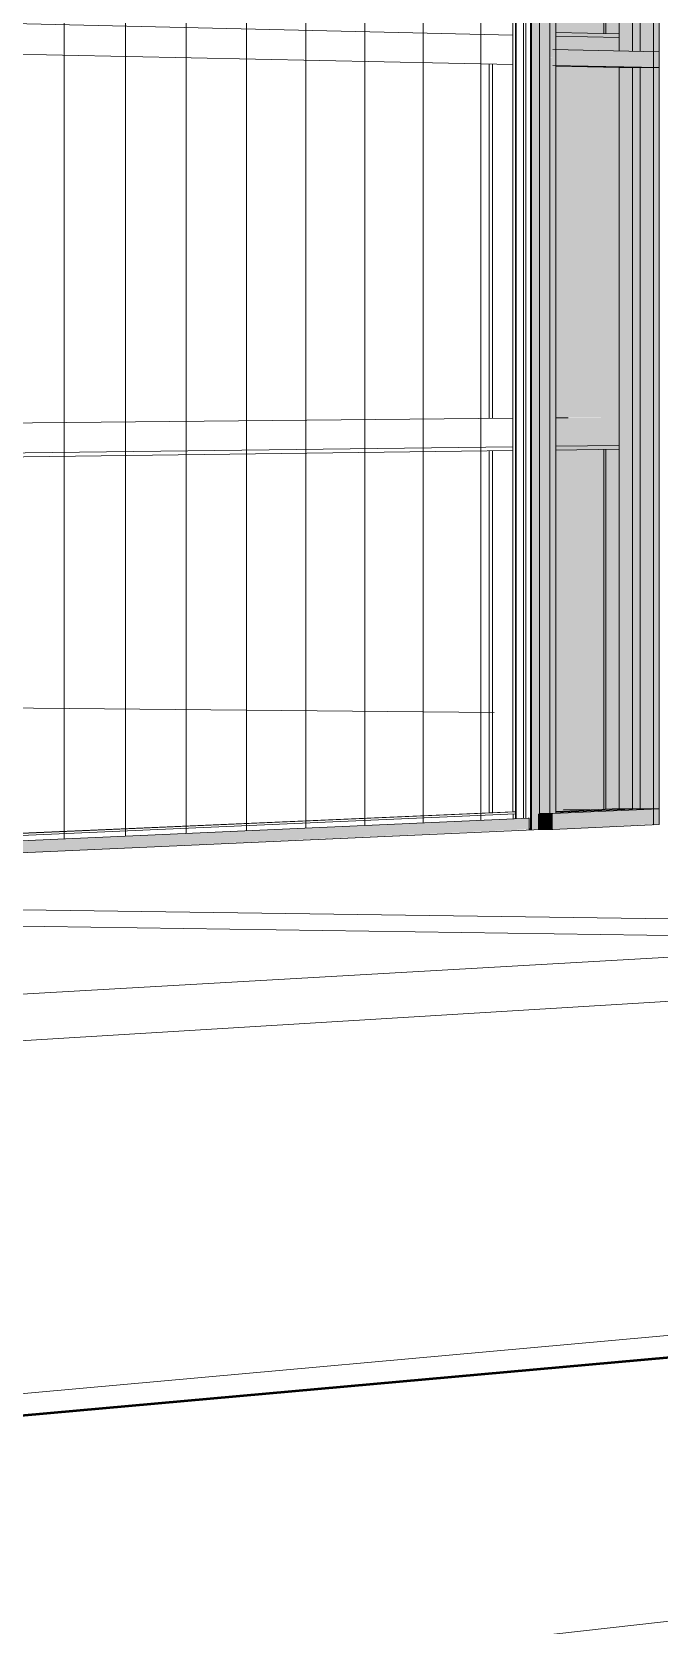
# Model space of a CAD drawing. Header units: inches. Extents: x -2804 to 58974, y -36095 to 66.
# Drawn here: x 58959.9939 to 58960.0227, y 65.9394 to 66.0125 of the extents above; entities that cross this region are included whole.
import ezdxf

# ---------------------------------------------------------------- set-up
doc = ezdxf.new("R2010")
doc.units = ezdxf.units.IN
doc.header["$MEASUREMENT"] = 0
doc.linetypes.add('Center 1_4_', pattern=[0.53125, 0.25, -0.09375, 0.09375, -0.09375])
doc.linetypes.add('Hidden', pattern=[0.28125, 0.1875, -0.09375])
for name, color, linetype, lineweight in [('A-GLAZ-CURT', 52, 'Continuous', 9), ('A-GLAZ-CWMG', 51, 'Continuous', 9), ('A-PROP-SBCK', 71, 'Hidden', 50), ('A-WALL', 113, 'Continuous', 13), ('A-WALL-PATT', 111, 'Continuous', 13), ('Conc', 7, 'Continuous', 9), ('EOP-PR', 4, 'Continuous', 9), ('I-WALL', 2, 'Continuous', 13), ('L-SITE-WALL', 31, 'Continuous', 13), ('PROP', 3, 'Center 1_4_', 9), ('S-BEAM', 12, 'Continuous', 9), ('S-COLS', 52, 'Continuous', 9)]:
    doc.layers.add(name, color=color, linetype=linetype, lineweight=lineweight)

# ---------------------------------------------------------------- blocks, each defined once
blk = doc.blocks.new('FP_66-Looking North East Copy 1')
at = {"layer": 'A-WALL-PATT', "lineweight": 9}
for p, q in [((31214.096292, 66.027601), (31214.096292, 66.012408)), ((31214.096379, 66.012406), (31214.096379, 66.027602)), ((31214.096292, 65.993334), (31214.096292, 65.976835)), ((31214.096379, 65.976839), (31214.096379, 65.993335)), ((31214.095662, 65.976807), (31214.094448, 65.976821))]:
    blk.add_line(p, q, dxfattribs=at)
blk = doc.blocks.new('FP_70-Looking North East Copy 1')
at = {"layer": 'A-WALL-PATT', "lineweight": 9}
for p, q in [((31214.038627, 66.002673), (31214.038627, 66.030861)), ((31214.041781, 66.002658), (31214.041781, 66.030695)), ((31214.044902, 66.002644), (31214.044902, 66.03053)), ((31214.04799, 65.974434), (31214.04799, 66.030368)), ((31214.051045, 65.974569), (31214.051045, 66.030207)), ((31214.054067, 65.974703), (31214.054067, 66.030048)), ((31214.057058, 65.974836), (31214.057058, 66.02989)), ((31214.060018, 65.974967), (31214.060018, 66.029734)), ((31214.062947, 65.975097), (31214.062947, 66.02958)), ((31214.065846, 65.975225), (31214.065846, 66.029428)), ((31214.068715, 65.975353), (31214.068715, 66.029277)), ((31214.071555, 65.975478), (31214.071555, 66.029127)), ((31214.074366, 65.975603), (31214.074366, 66.028979)), ((31214.077148, 65.975726), (31214.077148, 66.028832)), ((31214.079903, 65.975848), (31214.079903, 66.028687)), ((31214.08263, 65.975969), (31214.08263, 66.028544)), ((31214.08533, 65.976089), (31214.08533, 66.028402)), ((31214.088003, 65.976208), (31214.088003, 66.028261)), ((31214.090649, 65.976325), (31214.090649, 66.028122))]:
    blk.add_line(p, q, dxfattribs=at)

msp = doc.modelspace()

# ---------------------------------------------------------------- hatches: boundary and pattern name
at = {"layer": 'A-GLAZ-CURT', "transparency": 33554458}
for points in [[(58960.021812, 66.011589), (58960.021812, 66.028027), (58960.017945, 66.028233), (58960.017947, 66.028168), (58960.020849, 66.028014), (58960.020849, 66.011611), (58960.021098, 66.011605)], [(58960.02085, 66.012392), (58960.02085, 66.02761), (58960.018304, 66.02758), (58960.018304, 66.022866), (58960.018304, 66.022864), (58960.018304, 66.012452), (58960.020605, 66.012398)], [(58960.017945, 65.976685), (58960.021812, 65.97686), (58960.021812, 66.010849), (58960.020849, 66.010844), (58960.020849, 65.976866), (58960.017947, 65.976739)], [(58960.017948, 65.993306), (58960.02085, 65.993353), (58960.02085, 65.994782), (58960.017955, 65.994784), (58960.017948, 65.993362)]]:
    msp.add_hatch(color=256, dxfattribs=at).paths.add_polyline_path(points, flags=0)
h = msp.add_hatch(color=256, dxfattribs=at)
h.paths.add_polyline_path([(58960.020605, 66.012398), (58960.020604, 66.012398), (58960.020806, 66.012225)], flags=0)
h.paths.add_polyline_path([(58960.02085, 66.011611), (58960.02085, 66.012392), (58960.018304, 66.012452), (58960.018304, 66.022864), (58960.018304, 66.022872), (58960.018304, 66.02758), (58960.017955, 66.027598), (58960.017947, 66.011675), (58960.020604, 66.011616)], flags=0)
h = msp.add_hatch(color=256, dxfattribs=at)
h.paths.add_polyline_path([(58960.017955, 65.976738), (58960.018304, 65.976754), (58960.018304, 65.99331), (58960.017955, 65.993306), (58960.017955, 65.97686)], flags=0)
h.paths.add_polyline_path([(58960.017955, 65.994784), (58960.018304, 65.994789), (58960.018304, 66.010897), (58960.017955, 66.010904), (58960.017955, 65.995258)], flags=0)
h = msp.add_hatch(color=256, dxfattribs=at)
h.paths.add_polyline_path([(58960.018304, 65.976754), (58960.02085, 65.976878), (58960.02085, 65.993343), (58960.018304, 65.99331), (58960.018304, 65.976848)], flags=0)
h.paths.add_polyline_path([(58960.02085, 65.994782), (58960.02085, 66.010844), (58960.018304, 66.010897), (58960.018304, 65.994789), (58960.020605, 65.994783)], flags=0)
at = {"layer": 'A-GLAZ-CWMG', "lineweight": 5}
for points in [[(58960.016829, 65.975896), (58960.016829, 66.029034), (58960.016784, 66.029008), (58960.016784, 65.975897)], [(58960.016829, 65.975896), (58960.017126, 65.975936), (58960.017126, 65.976646), (58960.017204, 65.976658), (58960.017174, 66.029015), (58960.016829, 66.029007), (58960.016829, 65.975913)], [(58960.017204, 66.011313), (58960.017678, 66.011315), (58960.017678, 66.028288), (58960.017204, 66.02828), (58960.017204, 66.011315)], [(58960.017943, 66.01131), (58960.017943, 66.028274), (58960.017678, 66.028265), (58960.017678, 66.011315)], [(58960.022425, 66.011576), (58960.022425, 66.028035), (58960.021812, 66.028021), (58960.021812, 66.011589), (58960.022257, 66.01158)], [(58960.022685, 66.011209), (58960.022685, 66.028021), (58960.022425, 66.028021), (58960.022425, 66.011214)], [(58960.022425, 66.010852), (58960.022425, 66.011576), (58960.017943, 66.011657), (58960.017943, 66.010945), (58960.022257, 66.010856)], [(58960.017678, 65.976639), (58960.017678, 66.011315), (58960.017204, 66.011313), (58960.017204, 65.976645), (58960.017325, 65.976643)], [(58960.017678, 65.976639), (58960.017943, 65.976658), (58960.017943, 66.01131), (58960.017678, 66.011306), (58960.017678, 65.976658)], [(58960.022425, 65.976848), (58960.022425, 66.010852), (58960.021812, 66.010847), (58960.021812, 65.976855), (58960.022257, 65.97685)], [(58960.022425, 65.976125), (58960.022685, 65.976163), (58960.022685, 66.011209), (58960.022425, 66.011205), (58960.022425, 65.976142)], [(58960.017678, 65.975909), (58960.017811, 65.975915), (58960.017811, 65.976645), (58960.017678, 65.976639), (58960.017678, 65.976167)], [(58960.017811, 65.975915), (58960.022425, 65.976151), (58960.022425, 65.976848), (58960.017811, 65.976639), (58960.017811, 65.976166)], [(58959.969613, 65.973756), (58960.016724, 65.975918), (58960.016724, 65.976423), (58959.969613, 65.974335), (58959.969613, 65.973785)], [(58960.016785, 65.975918), (58960.016785, 65.975921), (58960.01673, 65.975918)]]:
    msp.add_hatch(color=256, dxfattribs=at).paths.add_polyline_path(points, flags=0)
at = {"layer": 'A-GLAZ-CWMG'}
msp.add_hatch(color=256, dxfattribs=at).paths.add_polyline_path([(58960.017678, 65.975909), (58960.017678, 65.976639), (58960.017126, 65.976639), (58960.017126, 65.975916), (58960.017601, 65.97591)], flags=0)

# ---------------------------------------------------------------- linework, layer by layer
at = {"layer": 'A-GLAZ-CURT'}
for p, q in [((58960.021462, 66.028022), (58960.021462, 66.011597)), ((58960.021812, 66.011589), (58960.021812, 66.028027)), ((58960.021812, 66.010849), (58960.017945, 66.010929)), ((58960.017945, 66.01092), (58960.021462, 66.010847)), ((58960.021462, 66.010847), (58960.021812, 66.010849)), ((58960.021462, 66.010847), (58960.021462, 65.976859)), ((58960.021812, 65.976855), (58960.021812, 66.010849)), ((58960.021462, 65.976859), (58960.017945, 65.976705)), ((58960.017945, 65.976685), (58960.021812, 65.976855)), ((58960.021462, 65.976859), (58960.021812, 65.976855))]:
    msp.add_line(p, q, dxfattribs=at)
at = {"layer": 'A-GLAZ-CWMG'}
for p, q in [((58960.016784, 65.975897), (58960.016784, 66.029034)), ((58960.016829, 65.975896), (58960.016829, 66.029034)), ((58960.017204, 65.975913), (58960.017204, 66.029014)), ((58960.022425, 66.028759), (58960.022425, 66.011214)), ((58960.022685, 66.011209), (58960.022685, 66.028745)), ((58960.015974, 65.976713), (58960.015974, 66.027715)), ((58960.016099, 65.976395), (58960.016099, 66.028038)), ((58960.016132, 65.976397), (58960.016132, 66.028036)), ((58960.016468, 65.976412), (58960.016468, 66.028019)), ((58960.017678, 66.028288), (58960.017678, 66.011315)), ((58960.017943, 66.01131), (58960.017943, 66.028274)), ((58960.020849, 66.027629), (58960.020849, 66.011611)), ((58960.022685, 66.01157), (58960.017811, 66.011677)), ((58960.022685, 66.01157), (58960.022685, 66.010847)), ((58960.017678, 66.011315), (58960.017678, 65.976639)), ((58960.017811, 66.010948), (58960.022685, 66.010847)), ((58960.017943, 65.976651), (58960.017943, 66.01131)), ((58960.017947, 66.010904), (58960.020849, 66.010844)), ((58960.020849, 66.010869), (58960.020849, 65.976866)), ((58960.020849, 66.010844), (58960.021812, 66.010849)), ((58960.020849, 66.010844), (58960.020849, 65.976866)), ((58960.021812, 66.010849), (58960.022425, 66.010852)), ((58960.022425, 66.011214), (58960.022425, 65.976125)), ((58960.022425, 66.010852), (58960.022685, 66.010847)), ((58960.022425, 66.010852), (58960.022425, 65.976848)), ((58960.022685, 65.976137), (58960.022685, 66.011209)), ((58960.022685, 65.97686), (58960.022685, 66.010847)), ((58959.969614, 65.974693), (58960.015974, 65.97672)), ((58959.969614, 65.974686), (58960.016099, 65.976718)), ((58959.969614, 65.974587), (58960.016099, 65.976627)), ((58960.015974, 65.97672), (58960.016099, 65.976718)), ((58960.015996, 65.976622), (58960.015996, 65.976391)), ((58960.016099, 65.976718), (58960.016099, 65.976627)), ((58960.017678, 65.976639), (58960.017204, 65.976645)), ((58960.017678, 65.976639), (58960.017204, 65.976645)), ((58960.017943, 65.976651), (58960.017678, 65.976639)), ((58960.017811, 65.976645), (58960.017678, 65.976639)), ((58960.017678, 65.975909), (58960.017678, 65.976639)), ((58960.022685, 65.97686), (58960.017811, 65.976645)), ((58960.020849, 65.976866), (58960.017947, 65.976739)), ((58960.021812, 65.976855), (58960.020849, 65.976866)), ((58960.022425, 65.976848), (58960.021812, 65.976855)), ((58960.022685, 65.97686), (58960.022425, 65.976848)), ((58960.022685, 65.97686), (58960.022685, 65.976137)), ((58959.969613, 65.974335), (58960.016724, 65.976423)), ((58960.01668, 65.976424), (58960.016724, 65.976423)), ((58960.016724, 65.976423), (58960.016724, 65.975891)), ((58960.016785, 65.975918), (58960.01673, 65.975918)), ((58960.016829, 65.975896), (58960.016784, 65.975897)), ((58960.017204, 65.975915), (58960.017678, 65.975909)), ((58960.017678, 65.975909), (58960.017811, 65.975915)), ((58960.017811, 65.975915), (58960.022685, 65.976137)), ((58960.022685, 65.976137), (58960.022425, 65.976125))]:
    msp.add_line(p, q, dxfattribs=at)
at = {"layer": 'A-PROP-SBCK', "linetype": 'Continuous'}
msp.add_line((58960.269905, 65.973821), (58959.912005, 65.941716), dxfattribs=at)
at = {"layer": 'A-WALL'}
for p, q in [((58960.016571, 66.028013), (58960.016571, 65.976416)), ((58960.016724, 65.975918), (58960.016759, 65.97592)), ((58960.016725, 65.975941), (58960.016785, 65.97594))]:
    msp.add_line(p, q, dxfattribs=at)
at = {"layer": 'Conc'}
for p, q in [((58959.911686, 65.961245), (58960.115029, 65.973618)), ((58960.0481, 65.971471), (58959.969565, 65.972561)), ((58960.03723, 65.970851), (58959.969536, 65.971817)), ((58959.91657, 65.963973), (58960.03723, 65.970851))]:
    msp.add_line(p, q, dxfattribs=at)
at = {"layer": 'EOP-PR'}
msp.add_line((58960.249324, 65.973064), (58959.633373, 65.917624), dxfattribs=at)
at = {"layer": 'I-WALL'}
msp.add_line((58959.992236, 65.981482), (58960.015124, 65.98127), dxfattribs=at)
at = {"layer": 'L-SITE-WALL', "color": 250}
msp.add_line((58960.017281, 65.975914), (58959.969612, 65.973753), dxfattribs=at)
at = {"layer": 'PROP', "linetype": 'Continuous'}
msp.add_line((58960.269342, 65.967212), (58959.816404, 65.916424), dxfattribs=at)
at = {"layer": 'S-BEAM'}
for p, q in [((58960.015975, 66.012336), (58959.959515, 66.013644)), ((58960.02085, 66.012224), (58960.017947, 66.012291)), ((58960.017948, 66.01246), (58960.02085, 66.012392)), ((58960.015982, 66.010988), (58959.959521, 66.012153)), ((58959.969622, 65.994309), (58960.015982, 65.994765)), ((58960.017954, 65.994784), (58960.01852, 65.99479)), ((58959.969616, 65.992884), (58960.015975, 65.993454)), ((58960.017947, 65.993478), (58960.02085, 65.993514)), ((58960.017948, 65.993306), (58960.02085, 65.993343)), ((58959.969616, 65.992696), (58960.015976, 65.993281))]:
    msp.add_line(p, q, dxfattribs=at)
at = {"layer": 'S-COLS'}
for p, q in [((58960.014889, 66.011011), (58960.014889, 65.994754)), ((58960.01504, 66.011008), (58960.01504, 65.994756)), ((58960.014889, 65.993267), (58960.014889, 65.97667)), ((58960.01504, 65.993269), (58960.01504, 65.976677))]:
    msp.add_line(p, q, dxfattribs=at)

# ---------------------------------------------------------------- block references
at = {"layer": 'A-GLAZ-CURT'}
msp.add_blockref('FP_70-Looking North East Copy 1', (27745.923856, 0), dxfattribs=at)
at = {"layer": 'L-SITE-WALL', "lineweight": 9}
msp.add_blockref('FP_66-Looking North East Copy 1', (27745.923856, 0), dxfattribs=at)

doc.saveas('drawing.dxf')
